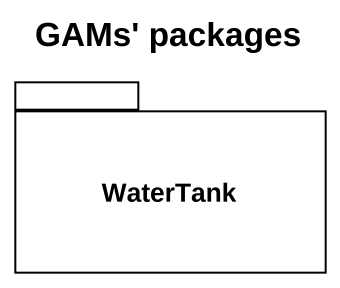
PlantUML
@startuml
title GAMs' packages
package WaterTank {
}
@enduml
